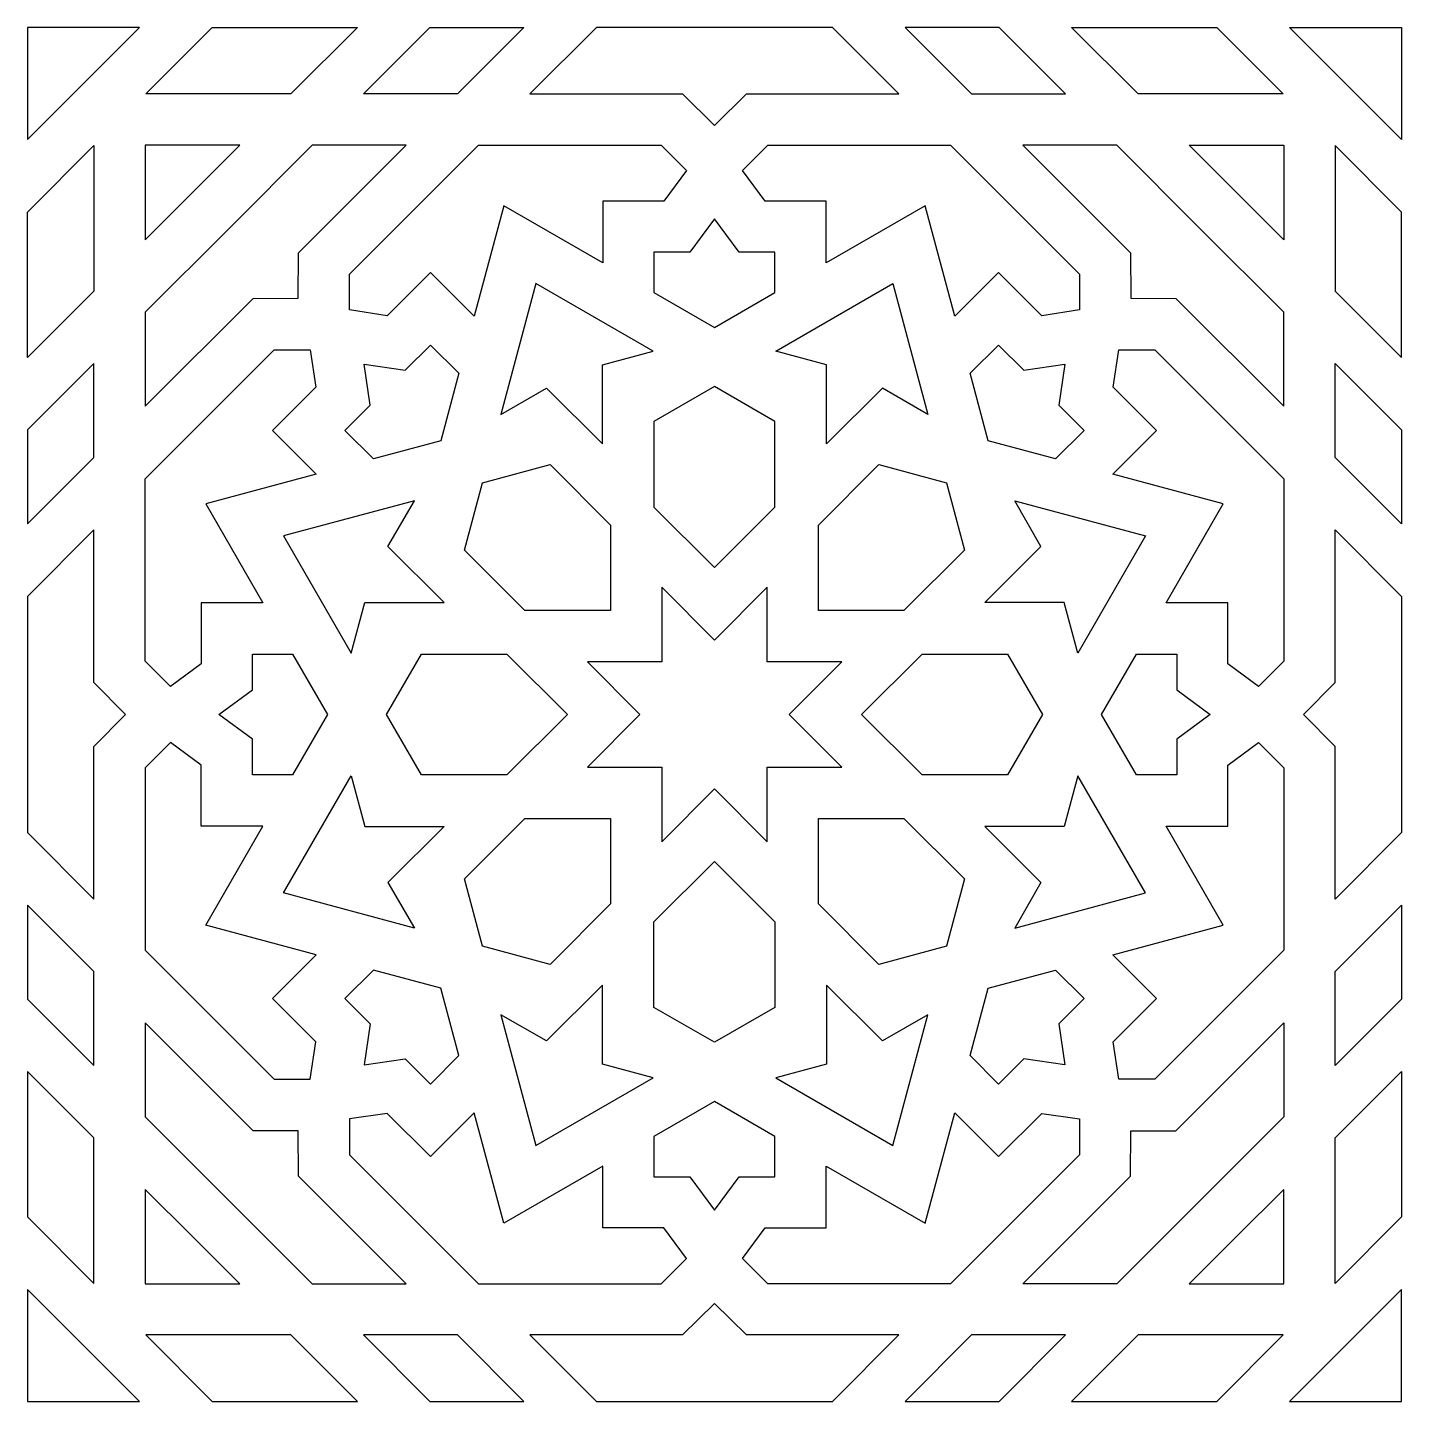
# Model space of a CAD drawing. Extents: x 328 to 428, y 784 to 884.
import ezdxf

# ---------------------------------------------------------------- set-up
doc = ezdxf.new("R2010")
doc.units = 0
doc.layers.add('LAYER_1', color=18, linetype='CONTINUOUS')

msp = doc.modelspace()

# ---------------------------------------------------------------- linework, layer by layer
at = {"layer": 'LAYER_1'}
for points in [[(327.76, 876.04), (331.83, 880.12), (335.91, 884.2), (327.75, 884.2)], [(351.77, 884.2), (346.93, 879.36), (336.36, 879.36), (341.19, 884.2)], [(363.88, 884.2), (359.05, 879.36), (352.21, 879.36), (357.04, 884.2)], [(391.18, 879.36), (386.35, 884.2), (377.75, 884.2), (369.16, 884.2), (364.32, 879.36), (375.42, 879.36), (377.75, 877.06), (380.09, 879.36)], [(403.3, 879.36), (398.46, 884.2), (391.63, 884.2), (396.46, 879.36)], [(419.15, 879.36), (408.58, 879.36), (403.74, 884.2), (414.32, 884.2)], [(427.75, 876.04), (423.67, 880.12), (419.59, 884.2), (427.75, 884.2)], [(327.76, 860.19), (327.76, 870.76), (332.59, 875.6), (332.59, 865.02)], [(336.32, 868.75), (339.76, 872.19), (343.2, 875.63), (336.32, 875.63)], [(347.45, 864.51), (347.47, 867.79), (355.31, 875.63), (348.48, 875.63), (342.4, 869.55), (336.32, 863.48), (336.32, 856.64), (344.17, 864.48)], [(374.07, 871.57), (369.62, 871.57), (369.62, 867.07), (362.42, 871.22), (360.26, 863.19), (357.08, 866.37), (353.93, 863.22), (351.2, 863.64), (351.2, 866.24), (360.59, 875.63), (373.87, 875.63), (375.71, 873.79)], [(404.31, 863.64), (401.58, 863.22), (398.43, 866.37), (395.24, 863.19), (393.09, 871.22), (385.89, 867.07), (385.89, 871.57), (381.43, 871.57), (379.79, 873.79), (381.64, 875.63), (394.92, 875.63), (404.31, 866.24)], [(419.19, 856.64), (419.19, 863.48), (413.11, 869.55), (407.03, 875.63), (400.19, 875.63), (408.04, 867.79), (408.06, 864.51), (411.34, 864.48)], [(419.19, 868.75), (415.75, 872.19), (412.31, 875.63), (419.19, 875.63)], [(427.75, 860.19), (427.75, 870.76), (422.92, 875.6), (422.92, 865.02)], [(377.75, 862.37), (382.15, 864.91), (382.15, 867.84), (379.55, 867.84), (377.75, 870.27), (375.96, 867.84), (373.35, 867.84), (373.35, 864.91)], [(369.6, 853.89), (369.6, 859.64), (373.3, 860.63), (364.76, 865.56), (362.21, 856.04), (365.53, 857.96)], [(393.29, 856.04), (389.98, 857.96), (385.91, 853.89), (385.91, 859.64), (382.21, 860.63), (390.74, 865.56)], [(357.83, 854.12), (352.93, 852.8), (350.86, 854.87), (352.7, 856.71), (352.25, 859.7), (355.24, 859.25), (357.08, 861.09), (359.15, 859.03)], [(403.26, 859.7), (402.81, 856.71), (404.65, 854.87), (402.58, 852.8), (397.67, 854.12), (396.36, 859.03), (398.43, 861.09), (400.27, 859.25)], [(340.39, 837.88), (338.16, 836.24), (336.32, 838.08), (336.32, 851.36), (345.71, 860.75), (348.32, 860.75), (348.73, 858.02), (345.58, 854.87), (348.76, 851.69), (340.73, 849.54), (344.89, 842.33), (340.39, 842.33)], [(419.19, 838.08), (417.34, 836.24), (415.12, 837.88), (415.12, 842.33), (410.62, 842.33), (414.78, 849.54), (406.74, 851.69), (409.93, 854.87), (406.78, 858.02), (407.19, 860.75), (409.8, 860.75), (419.19, 851.36)], [(327.76, 848.07), (332.59, 852.91), (332.59, 859.74), (327.76, 854.91)], [(427.75, 848.07), (422.92, 852.91), (422.92, 859.74), (427.75, 854.91)], [(377.75, 844.9), (382.15, 849.3), (382.15, 855.52), (377.75, 858.06), (373.35, 855.52), (373.35, 849.3)], [(370.19, 841.77), (363.96, 841.77), (359.57, 846.16), (360.88, 851.07), (365.79, 852.39), (370.19, 847.99)], [(395.94, 846.16), (391.54, 841.77), (385.32, 841.77), (385.32, 847.99), (389.72, 852.39), (394.63, 851.07)], [(358.07, 842.35), (353.99, 846.43), (355.91, 849.74), (346.39, 847.19), (351.32, 838.66), (352.31, 842.35)], [(404.19, 838.66), (403.2, 842.35), (397.44, 842.35), (401.51, 846.43), (399.6, 849.74), (409.12, 847.19)], [(332.59, 820.77), (332.59, 831.86), (334.89, 834.2), (332.59, 836.53), (332.59, 847.63), (327.76, 842.79), (327.76, 834.2), (327.76, 825.6)], [(427.75, 825.6), (422.92, 820.77), (422.92, 831.86), (420.61, 834.2), (422.92, 836.53), (422.92, 847.63), (427.75, 842.79), (427.75, 834.2)], [(381.59, 824.94), (381.59, 830.36), (387.01, 830.36), (383.18, 834.2), (387.01, 838.03), (381.59, 838.03), (381.59, 843.46), (377.75, 839.62), (373.92, 843.46), (373.92, 838.03), (368.5, 838.03), (372.33, 834.2), (368.5, 830.36), (373.92, 830.36), (373.92, 824.94), (377.75, 828.78)], [(349.58, 834.2), (347.04, 829.8), (344.12, 829.8), (344.12, 832.4), (341.68, 834.2), (344.12, 835.99), (344.12, 838.6), (347.04, 838.6)], [(367.05, 834.2), (362.65, 829.8), (356.43, 829.8), (353.89, 834.2), (356.43, 838.6), (362.65, 838.6)], [(399.08, 829.8), (392.86, 829.8), (388.45, 834.2), (392.86, 838.6), (399.08, 838.6), (401.62, 834.2)], [(413.82, 834.2), (411.39, 832.4), (411.39, 829.8), (408.47, 829.8), (405.93, 834.2), (408.47, 838.6), (411.39, 838.6), (411.39, 835.99)], [(348.32, 807.65), (348.73, 810.38), (345.58, 813.53), (348.76, 816.71), (340.73, 818.86), (344.89, 826.07), (340.39, 826.07), (340.39, 830.52), (338.16, 832.16), (336.32, 830.32), (336.32, 817.04), (345.71, 807.65)], [(419.19, 817.04), (409.8, 807.65), (407.19, 807.65), (406.78, 810.38), (409.93, 813.53), (406.74, 816.71), (414.78, 818.86), (410.62, 826.07), (415.12, 826.07), (415.12, 830.52), (417.34, 832.16), (419.19, 830.32)], [(355.91, 818.66), (346.39, 821.21), (351.32, 829.74), (352.31, 826.04), (358.07, 826.04), (353.99, 821.97)], [(409.12, 821.21), (404.19, 829.74), (403.2, 826.04), (397.44, 826.04), (401.51, 821.97), (399.6, 818.66)], [(365.79, 816.01), (360.88, 817.33), (359.57, 822.23), (363.96, 826.63), (370.19, 826.63), (370.19, 820.41)], [(394.63, 817.33), (389.72, 816.01), (385.32, 820.41), (385.32, 826.63), (391.54, 826.63), (395.94, 822.23)], [(382.15, 812.88), (377.75, 810.34), (373.35, 812.88), (373.35, 819.1), (377.75, 823.5), (382.15, 819.1)], [(332.59, 808.65), (332.59, 815.49), (327.76, 820.33), (327.76, 813.49)], [(422.92, 808.65), (422.92, 815.49), (427.75, 820.33), (427.75, 813.49)], [(352.25, 808.69), (355.24, 809.14), (357.08, 807.3), (359.15, 809.37), (357.83, 814.28), (352.93, 815.59), (350.86, 813.53), (352.7, 811.68)], [(403.26, 808.69), (400.27, 809.14), (398.43, 807.3), (396.36, 809.37), (397.67, 814.28), (402.58, 815.59), (404.65, 813.53), (402.81, 811.68)], [(373.3, 807.76), (369.6, 808.75), (369.6, 814.51), (365.53, 810.44), (362.21, 812.35), (364.76, 802.84)], [(390.74, 802.84), (393.29, 812.35), (389.98, 810.44), (385.91, 814.51), (385.91, 808.75), (382.21, 807.76)], [(355.31, 792.77), (347.47, 800.61), (347.45, 803.89), (344.17, 803.91), (336.32, 811.76), (336.32, 804.92), (342.4, 798.84), (348.48, 792.77)], [(419.19, 804.92), (413.11, 798.84), (407.03, 792.77), (400.19, 792.77), (408.04, 800.61), (408.06, 803.89), (411.34, 803.91), (419.19, 811.76)], [(332.59, 792.8), (332.59, 803.38), (327.76, 808.21), (327.76, 797.64)], [(427.75, 797.64), (422.92, 792.8), (422.92, 803.38), (427.75, 808.21)], [(377.75, 798.13), (379.55, 800.56), (382.15, 800.56), (382.15, 803.49), (377.75, 806.03), (373.35, 803.49), (373.35, 800.56), (375.96, 800.56)], [(373.87, 792.77), (375.71, 794.61), (374.07, 796.83), (369.62, 796.83), (369.62, 801.33), (362.42, 797.17), (360.26, 805.21), (357.08, 802.02), (353.93, 805.17), (351.2, 804.76), (351.2, 802.16), (360.59, 792.77)], [(394.92, 792.77), (381.64, 792.77), (379.79, 794.61), (381.43, 796.83), (385.89, 796.83), (385.89, 801.33), (393.09, 797.17), (395.24, 805.21), (398.43, 802.02), (401.58, 805.17), (404.31, 804.76), (404.31, 802.16)], [(343.2, 792.77), (339.76, 796.21), (336.32, 799.64), (336.32, 792.77)], [(419.19, 792.77), (419.19, 799.64), (415.75, 796.21), (412.31, 792.77)], [(335.91, 784.2), (331.83, 788.28), (327.76, 792.36), (327.75, 784.2)], [(427.75, 784.2), (427.75, 792.36), (423.67, 788.28), (419.59, 784.2)], [(386.35, 784.2), (391.18, 789.04), (380.09, 789.04), (377.75, 791.34), (375.42, 789.04), (364.32, 789.04), (369.16, 784.2), (377.75, 784.2)], [(351.77, 784.2), (346.93, 789.04), (336.36, 789.04), (341.19, 784.2)], [(363.88, 784.2), (359.05, 789.04), (352.21, 789.04), (357.04, 784.2)], [(398.46, 784.2), (403.3, 789.04), (396.46, 789.04), (391.63, 784.2)], [(414.32, 784.2), (419.15, 789.04), (408.58, 789.04), (403.74, 784.2)]]:
    msp.add_lwpolyline(points, close=True, dxfattribs=at)

doc.saveas('drawing.dxf')
